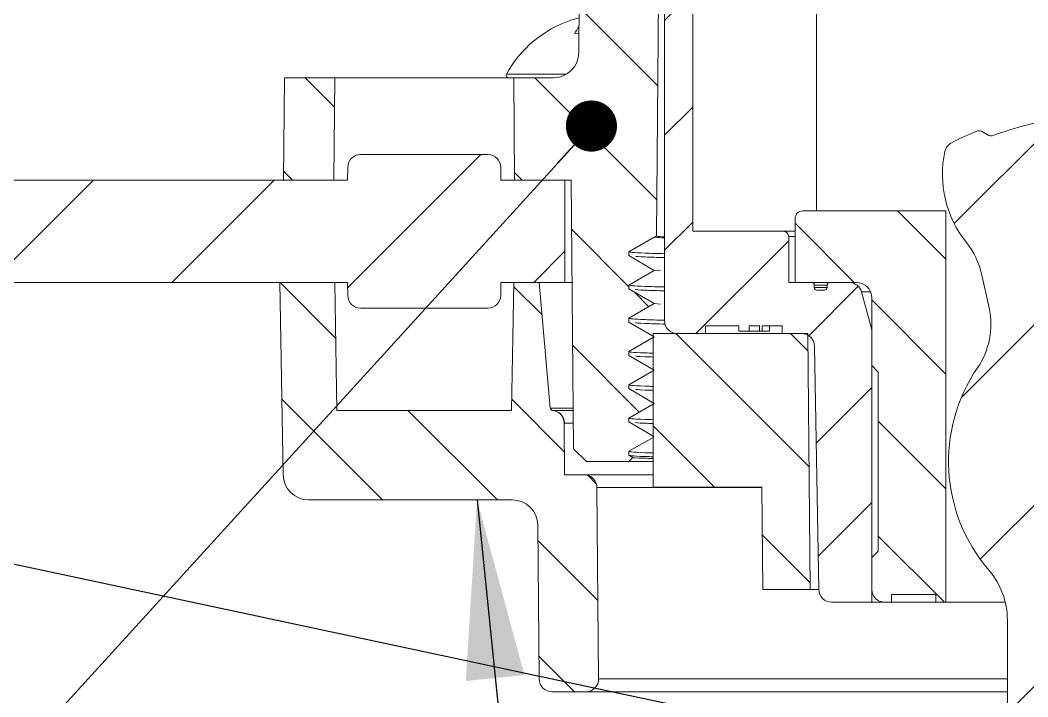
# Model space of a CAD drawing. Extents: x 14808 to 20058, y -13198 to -11680.
# Drawn here: x 15990.6 to 16010.3, y -11797.63 to -11784.41 of the extents above; entities that cross this region are included whole.
import ezdxf

# ---------------------------------------------------------------- set-up
doc = ezdxf.new("R2010")
doc.units = 0
doc.header["$LTSCALE"] = 7
doc.header["$MEASUREMENT"] = 0
doc.layers.get('0').update_dxf_attribs({"color": 2, "linetype": 'CONTINUOUS'})
doc.layers.add('D', color=2, linetype='CONTINUOUS')
doc.styles.add('GHS', font='romans', dxfattribs={"bigfont": 'ghs'})
doc.dimstyles.new('STANDARD$7', dxfattribs={"dimtxt": 3.5, "dimasz": 3, "dimexe": 1, "dimexo": 0.0625, "dimgap": 1, "dimtad": 1, "dimdec": 4, "dimzin": 0, "dimdsep": 46, "dimtxsty": 'GHS', "dimcen": 1, "dimclrt": 2, "dimadec": 0, "dimazin": 0, "dimtfac": 1, "dimtdec": 4, "dimtofl": 0, "dimtmove": 0, "dimatfit": 3, "dimfxl": 1, "dimtolj": 1, "dimtzin": 0, "dimarcsym": 0})
pattern_1 = [(45, (16720.3308, -10026.8604), (-1.767767, 1.767767), [])]
pattern_2 = [(135, (16193.3224, -11136.2953), (-1.122532, -1.122532), [])]

msp = doc.modelspace()

# ---------------------------------------------------------------- hatches: boundary and pattern name
at = {"linetype": 'Continuous', "lineweight": 0}
h = msp.add_hatch(dxfattribs=at)
h.set_pattern_fill('ANSI31', color=2, scale=0.5, angle=90, style=0)
h.set_pattern_definition(pattern_2)
edge = h.paths.add_edge_path(flags=0)
edge.add_line((16002.5, -11789.658), (16002.5, -11789.583))
edge.add_line((16002.5, -11789.583), (16002.998, -11789.296))
edge.add_line((16002.998, -11789.296), (16002.5, -11789.008))
edge.add_line((16002.5, -11789.008), (16002.5, -11788.933))
edge.add_line((16002.5, -11788.933), (16002.998, -11788.646))
edge.add_line((16002.998, -11788.646), (16003, -11788.645))
edge.add_line((16003, -11788.645), (16003.039, -11788.622))
edge.add_line((16003.039, -11788.622), (16003.138, -11777.231))
edge.add_arc((16003.388, -11777.233), 0.25, 90, 179.5, ccw=False)
edge.add_line((16003.388, -11776.983), (16004.25, -11776.983))
edge.add_line((16004.25, -11776.983), (16004.231, -11774.733))
edge.add_line((16004.231, -11774.733), (16002.603, -11774.733))
edge.add_arc((16002.603, -11775.733), 1, 90, 179.5)
edge.add_line((16001.603, -11775.725), (16001.522, -11785.038))
edge.add_arc((16001.022, -11785.033), 0.5, 270, 359.5, ccw=False)
edge.add_line((16001.022, -11785.533), (16000.25, -11785.533))
edge.add_line((16000.25, -11785.533), (16000.268, -11787.533))
edge.add_line((16000.268, -11787.533), (16001.375, -11787.533))
edge.add_line((16001.375, -11787.533), (16001.421, -11792.783))
edge.add_line((16001.421, -11792.783), (16001.676, -11793.033))
edge.add_line((16001.676, -11793.033), (16002.5, -11793.033))
edge.add_line((16002.5, -11793.033), (16002.58, -11792.954))
edge.add_line((16002.58, -11792.954), (16002.5, -11792.908))
edge.add_line((16002.5, -11792.908), (16002.5, -11792.833))
edge.add_line((16002.5, -11792.833), (16002.974, -11792.56))
edge.add_line((16002.974, -11792.56), (16002.992, -11792.542))
edge.add_line((16002.992, -11792.542), (16002.5, -11792.258))
edge.add_line((16002.5, -11792.258), (16002.5, -11792.183))
edge.add_line((16002.5, -11792.183), (16002.998, -11791.896))
edge.add_line((16002.998, -11791.896), (16002.5, -11791.608))
edge.add_line((16002.5, -11791.608), (16002.5, -11791.533))
edge.add_line((16002.5, -11791.533), (16002.998, -11791.246))
edge.add_line((16002.998, -11791.246), (16002.5, -11790.958))
edge.add_line((16002.5, -11790.958), (16002.5, -11790.883))
edge.add_line((16002.5, -11790.883), (16002.998, -11790.596))
edge.add_line((16002.998, -11790.596), (16002.5, -11790.308))
edge.add_line((16002.5, -11790.308), (16002.5, -11790.233))
edge.add_line((16002.5, -11790.233), (16002.998, -11789.946))
edge.add_line((16002.998, -11789.946), (16002.5, -11789.658))
h = msp.add_hatch(dxfattribs=at)
h.set_pattern_fill('ANSI31', color=2, scale=0.5, style=0)
h.set_pattern_definition([(45, (16193.3224, -11136.2953), (-1.122532, 1.122532), [])])
edge = h.paths.add_edge_path(flags=0)
edge.add_line((16007.25, -11795.783), (16007.25, -11790.499))
edge.add_arc((16007, -11790.499), 0.25, 0, 15)
edge.add_line((16007.242, -11790.435), (16007.05, -11789.719))
edge.add_arc((16006.809, -11789.783), 0.25, 15, 90)
edge.add_line((16006.809, -11789.533), (16006.425, -11789.533))
edge.add_arc((16006.425, -11789.583), 0.05, 90, 180)
edge.add_line((16006.375, -11789.583), (16006.375, -11789.633))
edge.add_arc((16006.325, -11789.633), 0.05, 270, 360, ccw=False)
edge.add_line((16006.325, -11789.683), (16006.175, -11789.683))
edge.add_arc((16006.175, -11789.633), 0.05, 180, 270, ccw=False)
edge.add_line((16006.125, -11789.633), (16006.125, -11789.583))
edge.add_arc((16006.075, -11789.583), 0.05, 0, 90)
edge.add_line((16006.075, -11789.533), (16005.625, -11789.533))
edge.add_line((16005.625, -11789.533), (16005.625, -11788.633))
edge.add_arc((16005.525, -11788.633), 0.1, 0, 90)
edge.add_line((16005.525, -11788.533), (16003.75, -11788.533))
edge.add_line((16003.75, -11788.533), (16003.75, -11777.533))
edge.add_line((16003.75, -11777.533), (16003.2, -11777.533))
edge.add_line((16003.2, -11777.533), (16003.2, -11790.283))
edge.add_arc((16003.45, -11790.283), 0.25, 180, 270)
edge.add_line((16003.45, -11790.533), (16004, -11790.533))
edge.add_line((16004, -11790.533), (16004, -11790.383))
edge.add_line((16004, -11790.383), (16004.65, -11790.383))
edge.add_line((16004.65, -11790.383), (16004.65, -11790.483))
edge.add_line((16004.65, -11790.483), (16004.851, -11790.483))
edge.add_line((16004.851, -11790.483), (16004.851, -11790.383))
edge.add_line((16004.851, -11790.383), (16005.052, -11790.383))
edge.add_line((16005.052, -11790.383), (16005.052, -11790.483))
edge.add_line((16005.052, -11790.483), (16005.11, -11790.483))
edge.add_line((16005.11, -11790.483), (16005.11, -11790.383))
edge.add_line((16005.11, -11790.383), (16005.5, -11790.383))
edge.add_line((16005.5, -11790.383), (16005.5, -11790.533))
edge.add_line((16005.5, -11790.533), (16005.88, -11790.533))
edge.add_arc((16005.88, -11790.783), 0.25, 1, 90, ccw=False)
edge.add_line((16006.13, -11790.779), (16006.213, -11795.538))
edge.add_arc((16006.463, -11795.533), 0.25, 181, 270)
edge.add_line((16006.463, -11795.783), (16007.25, -11795.783))
h = msp.add_hatch(dxfattribs=at)
h.set_pattern_fill('ANSI31', color=2, scale=0.5, angle=90, style=0)
h.set_pattern_definition(pattern_2)
h.paths.add_polyline_path([(15996.75, -11785.533), (15995.768, -11785.533), (15995.75, -11787.533), (15996.733, -11787.533)], flags=0)
h = msp.add_hatch(dxfattribs=at)
h.set_pattern_fill('ANSI31', color=2, scale=20, style=0)
h.set_pattern_definition(pattern_1)
edge = h.paths.add_edge_path(flags=0)
edge.add_line((16009.871, -11798.413), (16009.53, -11798.754))
edge.add_arc((16009.6, -11798.825), 0.1, 135, 180)
edge.add_line((16009.5, -11798.825), (16009.5, -11799.183))
edge.add_arc((16009.6, -11799.183), 0.1, 180, 270)
edge.add_line((16009.6, -11799.283), (16009.75, -11799.283))
edge.add_line((16009.75, -11799.283), (16009.75, -11805.033))
edge.add_arc((16010, -11805.033), 0.25, 180, 270)
edge.add_line((16010, -11805.283), (16010.875, -11805.283))
edge.add_line((16010.875, -11805.283), (16011.175, -11804.164))
edge.add_line((16011.175, -11804.164), (16011.175, -11799.572))
edge.add_arc((16011.675, -11799.572), 0.5, 120, 180, ccw=False)
edge.add_line((16011.425, -11799.139), (16011.75, -11798.951))
edge.add_arc((16012, -11799.384), 0.5, 60, 120, ccw=False)
edge.add_line((16012.25, -11798.951), (16012.575, -11799.139))
edge.add_arc((16012.325, -11799.572), 0.5, 0, 60, ccw=False)
edge.add_line((16012.825, -11799.572), (16012.825, -11804.164))
edge.add_line((16012.825, -11804.164), (16013.125, -11805.283))
edge.add_line((16013.125, -11805.283), (16014, -11805.283))
edge.add_arc((16014, -11805.033), 0.25, 270, 360)
edge.add_line((16014.25, -11805.033), (16014.25, -11799.283))
edge.add_line((16014.25, -11799.283), (16015.1, -11799.283))
edge.add_arc((16015.1, -11799.133), 0.15, 270, 360)
edge.add_line((16015.25, -11799.133), (16015.25, -11793.754))
edge.add_line((16015.25, -11793.754), (16015.173, -11793.737))
edge.add_arc((16012, -11793.033), 3.25, 347.501, 419.3264)
edge.add_arc((16014.424, -11788.948), 1.5, 192.5, 239.3264, ccw=False)
edge.add_line((16012.959, -11789.273), (16012.812, -11788.609))
edge.add_arc((16014.276, -11788.284), 1.5, 166.2084, 192.5, ccw=False)
edge.add_arc((16010.756, -11787.42), 2.125, 346.2084, 397.1243)
edge.add_arc((16012.251, -11786.288), 0.25, 37.1243, 87.8735)
edge.add_arc((16012, -11793.033), 7, 87.8735, 92.1937)
edge.add_arc((16011.738, -11786.188), 0.15, 92.1937, 147.5)
edge.add_line((16011.612, -11786.108), (16011.561, -11786.187))
edge.add_arc((16011.435, -11786.106), 0.15, 274.6687, 327.5, ccw=False)
edge.add_arc((16012, -11793.033), 6.8, 94.6687, 110.3313)
edge.add_arc((16009.586, -11786.516), 0.15, 237.5, 290.3313, ccw=False)
edge.add_line((16009.505, -11786.643), (16009.426, -11786.592))
edge.add_arc((16009.345, -11786.719), 0.15, 57.5, 112.8063)
edge.add_arc((16012, -11793.033), 7, 112.8063, 117.1265)
edge.add_arc((16008.923, -11787.026), 0.25, 117.1265, 167.8757)
edge.add_arc((16010.756, -11787.42), 2.125, 167.8757, 218.7916)
edge.add_arc((16007.93, -11789.691), 1.5, 12.5, 38.7916, ccw=False)
edge.add_line((16009.395, -11789.366), (16009.542, -11790.03))
edge.add_arc((16008.078, -11790.355), 1.5, -34.3264, 12.5, ccw=False)
edge.add_arc((16012, -11793.033), 3.25, 145.6736, 220.721)
edge.add_arc((16008.4, -11796.132), 1.5, 0, 40.721, ccw=False)
edge.add_line((16009.9, -11796.132), (16009.9, -11798.342))
edge.add_arc((16009.8, -11798.342), 0.1, 315, 360, ccw=False)
edge = h.paths.add_edge_path(flags=0)
edge.add_arc((16012, -11793.033), 1, 0, 360)
h = msp.add_hatch(dxfattribs=at)
h.set_pattern_fill('ANSI31', color=2, scale=20, style=0)
h.set_pattern_definition(pattern_1)
edge = h.paths.add_edge_path(flags=0)
edge.add_line((15997.255, -11790.033), (15999.746, -11790.033))
edge.add_arc((15999.746, -11789.783), 0.25, 270, 359)
edge.add_line((15999.996, -11789.788), (16000, -11789.533))
edge.add_line((16000, -11789.533), (16001.25, -11789.533))
edge.add_line((16001.25, -11789.533), (16001.25, -11787.533))
edge.add_line((16001.25, -11787.533), (16000, -11787.533))
edge.add_line((16000, -11787.533), (15999.996, -11787.279))
edge.add_arc((15999.746, -11787.283), 0.25, 1, 90)
edge.add_line((15999.746, -11787.033), (15997.255, -11787.033))
edge.add_arc((15997.255, -11787.283), 0.25, 90, 179)
edge.add_line((15997.005, -11787.279), (15997, -11787.533))
edge.add_line((15997, -11787.533), (15981.75, -11787.533))
edge.add_line((15981.75, -11787.533), (15981.75, -11789.533))
edge.add_line((15981.75, -11789.533), (15997, -11789.533))
edge.add_line((15997, -11789.533), (15997.005, -11789.788))
edge.add_arc((15997.255, -11789.783), 0.25, 181, 270)
h = msp.add_hatch(dxfattribs=at)
h.set_pattern_fill('ANSI31', color=2, scale=0.5, angle=90, style=0)
h.set_pattern_definition(pattern_2)
edge = h.paths.add_edge_path(flags=0)
edge.add_arc((16007.5, -11795.533), 0.25, 180, 270)
edge.add_line((16007.5, -11795.783), (16007.634, -11795.783))
edge.add_line((16007.634, -11795.783), (16007.634, -11795.633))
edge.add_line((16007.634, -11795.633), (16008.5, -11795.633))
edge.add_line((16008.5, -11795.633), (16008.5, -11795.783))
edge.add_line((16008.5, -11795.783), (16008.7, -11795.783))
edge.add_line((16008.7, -11795.783), (16008.7, -11788.133))
edge.add_line((16008.7, -11788.133), (16005.9, -11788.133))
edge.add_arc((16005.9, -11788.283), 0.15, 90, 180)
edge.add_line((16005.75, -11788.283), (16005.75, -11789.533))
edge.add_line((16005.75, -11789.533), (16006.95, -11789.533))
edge.add_arc((16006.95, -11789.833), 0.3, 0, 90, ccw=False)
edge.add_line((16007.25, -11789.833), (16007.25, -11791.158))
edge.add_line((16007.25, -11791.158), (16007.375, -11791.283))
edge.add_line((16007.375, -11791.283), (16007.375, -11794.783))
edge.add_line((16007.375, -11794.783), (16007.25, -11794.908))
edge.add_line((16007.25, -11794.908), (16007.25, -11795.533))
h = msp.add_hatch(dxfattribs=at)
h.set_pattern_fill('ANSI31', color=2, scale=0.5, angle=90, style=0)
h.set_pattern_definition(pattern_2)
edge = h.paths.add_edge_path(flags=0)
edge.add_line((15996.794, -11792.033), (15996.75, -11789.533))
edge.add_line((15996.75, -11789.533), (15995.676, -11789.533))
edge.add_line((15995.676, -11789.533), (15995.742, -11793.292))
edge.add_arc((15996.242, -11793.283), 0.5, 181, 270)
edge.add_line((15996.242, -11793.783), (16000.222, -11793.783))
edge.add_arc((16000.222, -11794.283), 0.5, 0.5, 90, ccw=False)
edge.add_line((16000.722, -11794.279), (16000.748, -11797.286))
edge.add_arc((16000.998, -11797.283), 0.25, 180.5, 270)
edge.add_line((16000.998, -11797.533), (16001.66, -11797.533))
edge.add_arc((16001.66, -11797.283), 0.25, 270, 360.5)
edge.add_line((16001.91, -11797.281), (16001.878, -11793.54))
edge.add_arc((16001.628, -11793.542), 0.25, 0.5, 90)
edge.add_line((16001.628, -11793.292), (16001.246, -11793.292))
edge.add_line((16001.246, -11793.292), (16001.237, -11792.28))
edge.add_arc((16000.987, -11792.282), 0.25, 0.5, 84.7119)
edge.add_arc((16001.015, -11791.983), 0.05, 185, 264.7119, ccw=False)
edge.add_line((16000.965, -11791.988), (16000.75, -11789.533))
edge.add_line((16000.75, -11789.533), (16000.25, -11789.533))
edge.add_line((16000.25, -11789.533), (16000.207, -11792.033))
edge.add_line((16000.207, -11792.033), (15996.794, -11792.033))
h = msp.add_hatch(dxfattribs=at)
h.set_pattern_fill('ANSI31', color=2, scale=0.5, angle=90, style=0)
h.set_pattern_definition(pattern_2)
h.paths.add_polyline_path([(16006.044, -11795.533), (16006, -11790.533), (16002.975, -11790.533), (16002.975, -11793.533), (16005.1, -11793.533), (16005.118, -11795.533)], flags=0)

# ---------------------------------------------------------------- linework, layer by layer
at = {"color": 7, "linetype": 'Continuous', "lineweight": 15}
for p, q in [((16001.522, -11785.038), (16001.603, -11775.725)), ((16003.138, -11777.231), (16003.039, -11788.622)), ((16003.2, -11777.533), (16003.2, -11790.283)), ((16003.75, -11777.533), (16003.75, -11788.533)), ((15995.768, -11785.533), (15995.75, -11787.533)), ((15995.768, -11785.533), (15996.75, -11785.533)), ((15996.75, -11785.533), (15996.733, -11787.533)), ((15996.75, -11785.533), (16000.25, -11785.533)), ((16000.268, -11787.533), (16000.25, -11785.533)), ((16000.25, -11785.533), (16001.022, -11785.533)), ((16009.505, -11786.643), (16009.426, -11786.592)), ((15997.255, -11787.033), (15999.746, -11787.033)), ((15997.005, -11787.279), (15997, -11787.533)), ((16000, -11787.533), (15999.996, -11787.279)), ((15997, -11787.533), (15981.75, -11787.533)), ((15995.75, -11787.533), (15996.733, -11787.533)), ((16001.25, -11787.533), (16000, -11787.533)), ((16000.268, -11787.533), (16001.375, -11787.533)), ((16001.25, -11787.533), (16001.25, -11789.533)), ((16001.421, -11792.783), (16001.375, -11787.533)), ((16005.75, -11788.283), (16005.75, -11789.533)), ((16008.7, -11788.133), (16005.9, -11788.133)), ((16008.7, -11788.133), (16008.7, -11795.783)), ((16002.998, -11788.646), (16002.5, -11788.933)), ((16003, -11788.645), (16002.998, -11788.646)), ((16003.039, -11788.622), (16003, -11788.645)), ((16005.525, -11788.533), (16003.75, -11788.533)), ((16005.625, -11788.633), (16005.625, -11789.533)), ((16002.5, -11788.933), (16002.5, -11789.008)), ((16002.5, -11789.008), (16002.998, -11789.296)), ((16002.998, -11789.296), (16002.5, -11789.583)), ((16003.12, -11789.307), (16002.998, -11789.296)), ((16009.395, -11789.366), (16009.542, -11790.03)), ((15997, -11789.533), (15981.75, -11789.533)), ((15995.676, -11789.533), (15995.742, -11793.292)), ((15996.75, -11789.533), (15995.676, -11789.533)), ((15996.75, -11789.533), (15996.794, -11792.033)), ((15997, -11789.533), (15997.005, -11789.788)), ((15999.996, -11789.788), (16000, -11789.533)), ((16001.25, -11789.533), (16000, -11789.533)), ((16000.207, -11792.033), (16000.25, -11789.533)), ((16000.75, -11789.533), (16000.25, -11789.533)), ((16000.75, -11789.533), (16000.965, -11791.988)), ((16001.25, -11789.533), (16001.393, -11789.533)), ((16002.5, -11789.583), (16002.5, -11789.658)), ((16002.5, -11789.658), (16002.998, -11789.946)), ((16006.075, -11789.533), (16005.625, -11789.533)), ((16005.75, -11789.533), (16006.95, -11789.533)), ((16006.125, -11789.583), (16006.125, -11789.633)), ((16006.175, -11789.683), (16006.325, -11789.683)), ((16006.375, -11789.583), (16006.375, -11789.633)), ((16006.809, -11789.533), (16006.425, -11789.533)), ((16007.05, -11789.719), (16007.242, -11790.435)), ((16007.25, -11789.833), (16007.25, -11791.158)), ((15997.255, -11790.033), (15999.746, -11790.033)), ((16002.998, -11789.946), (16002.5, -11790.233)), ((16003.12, -11789.957), (16002.998, -11789.946)), ((16002.5, -11790.233), (16002.5, -11790.308)), ((16002.5, -11790.308), (16002.998, -11790.596)), ((16004, -11790.383), (16004.65, -11790.383)), ((16004, -11790.383), (16004, -11790.533)), ((16004.65, -11790.383), (16004.65, -11790.483)), ((16004.851, -11790.383), (16005.052, -11790.383)), ((16004.851, -11790.483), (16004.851, -11790.383)), ((16005.052, -11790.383), (16005.052, -11790.483)), ((16005.11, -11790.383), (16005.5, -11790.383)), ((16005.11, -11790.483), (16005.11, -11790.383)), ((16005.25, -11790.383), (16005.25, -11790.483)), ((16005.5, -11790.533), (16005.5, -11790.383)), ((16002.998, -11790.596), (16002.5, -11790.883)), ((16002.975, -11790.533), (16002.975, -11793.533)), ((16002.975, -11790.533), (16006, -11790.533)), ((16003.45, -11790.533), (16004, -11790.533)), ((16004.65, -11790.483), (16004.851, -11790.483)), ((16004.851, -11790.483), (16005.052, -11790.483)), ((16005.052, -11790.483), (16005.11, -11790.483)), ((16005.11, -11790.483), (16005.25, -11790.483)), ((16005.5, -11790.533), (16005.88, -11790.533)), ((16006, -11790.533), (16006.044, -11795.533)), ((16007.25, -11790.499), (16007.25, -11795.783)), ((16006.13, -11790.779), (16006.213, -11795.538)), ((16002.5, -11790.883), (16002.5, -11790.958)), ((16002.5, -11790.958), (16002.998, -11791.246)), ((16002.998, -11791.246), (16002.5, -11791.533)), ((16007.25, -11791.158), (16007.375, -11791.283)), ((16007.375, -11791.283), (16007.375, -11794.783)), ((16002.5, -11791.533), (16002.5, -11791.608)), ((16002.5, -11791.608), (16002.998, -11791.896)), ((16000.207, -11792.033), (15996.794, -11792.033)), ((16000.992, -11792.033), (16001.415, -11792.033)), ((16001.01, -11792.033), (16001.005, -11792.033)), ((16002.998, -11791.896), (16002.5, -11792.183)), ((16002.5, -11792.183), (16002.5, -11792.258)), ((16001.246, -11793.292), (16001.237, -11792.28)), ((16002.5, -11792.258), (16002.992, -11792.542)), ((16002.974, -11792.56), (16002.5, -11792.833)), ((16002.974, -11792.56), (16002.992, -11792.542)), ((16001.421, -11792.783), (16001.676, -11793.033)), ((16002.5, -11792.833), (16002.5, -11792.908)), ((16001.676, -11793.033), (16002.5, -11793.033)), ((16002.5, -11792.908), (16002.58, -11792.954)), ((16002.5, -11793.033), (16002.58, -11792.954)), ((16002.975, -11793.033), (16002.5, -11793.033)), ((16001.246, -11793.292), (16001.628, -11793.292)), ((16001.628, -11793.292), (16002.975, -11793.292)), ((16001.878, -11793.54), (16001.91, -11797.281)), ((16002.975, -11793.533), (16005.1, -11793.533)), ((16005.118, -11795.533), (16005.1, -11793.533)), ((15996.242, -11793.783), (16000.222, -11793.783)), ((16000.748, -11797.286), (16000.722, -11794.279)), ((16007.375, -11794.783), (16007.25, -11794.908)), ((16007.25, -11794.908), (16007.25, -11795.533)), ((16005.118, -11795.533), (16006.044, -11795.533)), ((16006.044, -11795.533), (16006.213, -11795.533)), ((16006.463, -11795.783), (16007.25, -11795.783)), ((16007.5, -11795.783), (16007.25, -11795.783)), ((16007.5, -11795.783), (16007.634, -11795.783)), ((16007.634, -11795.633), (16008.5, -11795.633)), ((16007.634, -11795.633), (16007.634, -11795.783)), ((16008.5, -11795.783), (16007.634, -11795.783)), ((16008.5, -11795.783), (16008.5, -11795.633)), ((16008.5, -11795.783), (16008.7, -11795.783)), ((16008.7, -11795.783), (16009.859, -11795.783)), ((16009.9, -11796.132), (16009.9, -11798.342)), ((16001.66, -11797.533), (16000.998, -11797.533)), ((16009.9, -11797.533), (16001.66, -11797.533))]:
    msp.add_line(p, q, dxfattribs=at)
at = {"color": 8, "linetype": 'Continuous', "lineweight": 15}
for p, q in [((16006.167, -11788.133), (16006.167, -11782.183)), ((16001.284, -11785.459), (16000.107, -11785.459)), ((16003.2, -11788.664), (16002.998, -11788.646)), ((16003.2, -11788.662), (16003, -11788.645)), ((16005.625, -11788.633), (16005.75, -11788.633)), ((16006.125, -11789.583), (16006.375, -11789.583)), ((16006.375, -11789.633), (16006.125, -11789.633)), ((16007.05, -11789.719), (16007.228, -11789.719)), ((16007.25, -11790.435), (16007.242, -11790.435)), ((16000.979, -11791.988), (16001.414, -11791.988)), ((16001.417, -11792.281), (16001.242, -11792.281)), ((16005.1, -11793.54), (16001.878, -11793.54)), ((16001.91, -11797.281), (16009.9, -11797.281))]:
    msp.add_line(p, q, dxfattribs=at)
at = {"color": 7, "linetype": 'Continuous', "lineweight": 15, "flags": 128}
for points in [[(16001.528, -11784.357), (16001.41, -11784.391), (16001.366, -11784.405)], [(16001.441, -11784.673), (16001.499, -11784.666), (16001.525, -11784.664)]]:
    msp.add_lwpolyline(points, dxfattribs=at)
at = {"color": 7, "linetype": 'Continuous', "lineweight": 15}
for centre, radius, start, end in [((16002.101, -11786.562), 2.278, 108.8227, 151.0594), ((16002.556, -11785.237), 1.25, 145.45, 153.1752), ((16001.022, -11785.033), 0.5, 270, 359.5), ((16000.151, -11785.483), 0.05, 151.0594, 270), ((16012, -11793.033), 6.8, 94.6687, 110.3313), ((16012, -11793.033), 7, 112.8063, 117.1265), ((16009.345, -11786.719), 0.15, 57.5, 112.8063), ((16009.586, -11786.516), 0.15, 237.5, 290.3313), ((16008.923, -11787.026), 0.25, 117.1265, 167.8757), ((15997.255, -11787.283), 0.25, 90, 179), ((15999.746, -11787.283), 0.25, 1, 90), ((16010.756, -11787.42), 2.125, 167.8757, 218.7916), ((16005.9, -11788.283), 0.15, 90, 180), ((16005.525, -11788.633), 0.1, 0, 90), ((16007.93, -11789.691), 1.5, 12.5, 38.7916), ((16006.075, -11789.583), 0.05, 0, 90), ((16006.175, -11789.633), 0.05, 180, 270), ((16006.325, -11789.633), 0.05, 270, 0), ((16006.425, -11789.583), 0.05, 90, 180), ((16006.809, -11789.783), 0.25, 15, 90), ((16006.95, -11789.833), 0.3, 0, 90), ((15997.255, -11789.783), 0.25, 181, 270), ((15999.746, -11789.783), 0.25, 270, 359), ((16008.078, -11790.355), 1.5, 325.6736, 12.5), ((16003.45, -11790.283), 0.25, 180, 270), ((16007, -11790.499), 0.25, 0, 15), ((16005.88, -11790.783), 0.25, 1, 90), ((16012, -11793.033), 3.25, 145.6736, 220.721), ((16001.015, -11791.983), 0.05, 185, 264.7119), ((16000.992, -11792.283), 0.25, 0.4865, 89.9868), ((16000.987, -11792.282), 0.25, 0.5, 84.7119), ((15996.242, -11793.283), 0.5, 181, 270), ((16001.628, -11793.542), 0.25, 0.5, 90), ((16000.222, -11794.283), 0.5, 0.5, 90), ((16008.4, -11796.132), 1.5, 0, 40.721), ((16006.463, -11795.533), 0.25, 181, 270), ((16007.5, -11795.533), 0.25, 180, 270), ((16000.998, -11797.283), 0.25, 180.5, 270), ((16001.66, -11797.283), 0.25, 270, 0.5)]:
    msp.add_arc(centre, radius, start, end, dxfattribs=at)
for points, knots in [([(16003.039, -11788.622), (16003.04, -11788.623), (16003.045, -11788.629), (16003.074, -11788.635), (16003.186, -11788.641), (16003.2, -11788.641)], [0, 0, 0, 0, 0.140711, 0.887324, 1, 1, 1, 1]), ([(16005.525, -11788.533), (16005.535, -11788.533), (16005.547, -11788.533), (16005.717, -11788.533), (16005.75, -11788.533)], [0, 0, 0, 0, 0.803089, 1, 1, 1, 1]), ([(16003.2, -11788.971), (16003.062, -11788.967), (16002.579, -11788.954), (16002.533, -11788.942), (16002.5, -11788.933)], [0, 0, 0, 0, 0.287103, 1, 1, 1, 1]), ([(16003.2, -11789.046), (16003.057, -11789.042), (16002.7, -11789.033), (16002.655, -11789.024), (16002.628, -11789.019)], [0, 0, 0, 0, 0.401492, 1, 1, 1, 1]), ([(16003.2, -11789.621), (16003.062, -11789.617), (16002.579, -11789.604), (16002.533, -11789.592), (16002.5, -11789.583)], [0, 0, 0, 0, 0.287103, 1, 1, 1, 1]), ([(16003.2, -11789.696), (16003.057, -11789.692), (16002.7, -11789.683), (16002.655, -11789.674), (16002.628, -11789.669)], [0, 0, 0, 0, 0.4014921, 1, 1, 1, 1]), ([(16006.95, -11789.533), (16006.931, -11789.533), (16006.819, -11789.533), (16006.813, -11789.533), (16006.809, -11789.533)], [0, 0, 0, 0, 0.173827, 1, 1, 1, 1]), ([(16003.2, -11790.271), (16003.062, -11790.267), (16002.579, -11790.254), (16002.533, -11790.242), (16002.5, -11790.233)], [0, 0, 0, 0, 0.287103, 1, 1, 1, 1]), ([(16003.213, -11790.346), (16003.065, -11790.343), (16002.702, -11790.333), (16002.656, -11790.324), (16002.628, -11790.319)], [0, 0, 0, 0, 0.409484, 1, 1, 1, 1]), ([(16002.975, -11790.915), (16002.921, -11790.913), (16002.538, -11790.902), (16002.518, -11790.892), (16002.5, -11790.883)], [0, 0, 0, 0, 0.141097, 1, 1, 1, 1]), ([(16002.975, -11790.99), (16002.92, -11790.988), (16002.663, -11790.981), (16002.643, -11790.974), (16002.628, -11790.969)], [0, 0, 0, 0, 0.214845, 1, 1, 1, 1]), ([(16002.975, -11791.565), (16002.921, -11791.563), (16002.538, -11791.552), (16002.518, -11791.542), (16002.5, -11791.533)], [0, 0, 0, 0, 0.141097, 1, 1, 1, 1]), ([(16002.975, -11791.64), (16002.92, -11791.638), (16002.663, -11791.631), (16002.643, -11791.624), (16002.628, -11791.619)], [0, 0, 0, 0, 0.2148453, 1, 1, 1, 1]), ([(16002.975, -11792.215), (16002.921, -11792.213), (16002.538, -11792.202), (16002.518, -11792.192), (16002.5, -11792.183)], [0, 0, 0, 0, 0.141097, 1, 1, 1, 1]), ([(16001.242, -11792.281), (16001.242, -11792.281), (16001.238, -11792.281), (16001.238, -11792.28), (16001.237, -11792.28)], [0, 0, 0, 0, 0.212443, 1, 1, 1, 1]), ([(16002.975, -11792.29), (16002.92, -11792.288), (16002.663, -11792.281), (16002.643, -11792.274), (16002.628, -11792.269)], [0, 0, 0, 0, 0.2148453, 1, 1, 1, 1]), ([(16002.975, -11792.865), (16002.921, -11792.863), (16002.538, -11792.852), (16002.518, -11792.842), (16002.5, -11792.833)], [0, 0, 0, 0, 0.141097, 1, 1, 1, 1]), ([(16002.975, -11792.94), (16002.921, -11792.938), (16002.538, -11792.927), (16002.518, -11792.917), (16002.5, -11792.908)], [0, 0, 0, 0, 0.141097, 1, 1, 1, 1]), ([(16002.58, -11792.954), (16002.602, -11792.959), (16002.629, -11792.965), (16002.916, -11792.971), (16002.975, -11792.973)], [0, 0, 0, 0, 0.791743, 1, 1, 1, 1])]:
    msp.add_open_spline(points, degree=3, knots=knots, dxfattribs=at)

# ---------------------------------------------------------------- leaders
at = {"layer": 'D'}
for points, override in [([(16001.769, -11786.475), (15990.14, -11799.245)], {"dimscale": 1, "dimasz": 1, "dimtad": 0, "dimcen": 5, "dimtp": 0.1, "dimtm": 1e-09, "dimldrblk": 'Dot'}), ([(15978.34, -11792.446), (16028.546, -11803.152)], {"dimscale": 1, "dimasz": 1, "dimtad": 0, "dimcen": 5, "dimtp": 0.1, "dimtm": 1e-09, "dimldrblk": 'Dot'}), ([(15999.533, -11793.783), (16001.014, -11808.356)], {"dimscale": 1, "dimasz": 3.5, "dimtad": 0, "dimcen": 5, "dimtp": 0.1, "dimtm": 1e-09})]:
    msp.add_leader(points, dimstyle='STANDARD$7', override=override, dxfattribs=at)

doc.saveas('drawing.dxf')
